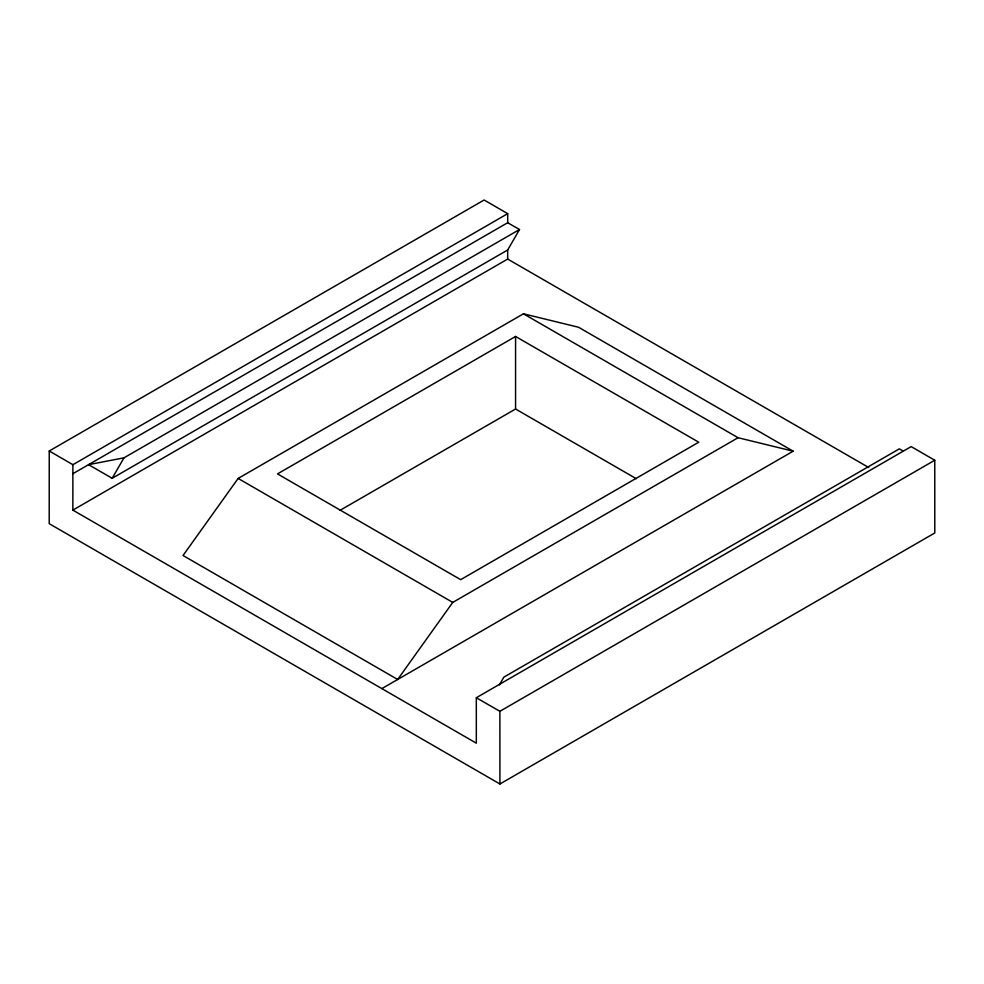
<?xml version="1.0" encoding="UTF-8"?>
<svg xmlns="http://www.w3.org/2000/svg" width="984" height="984" viewBox="0 0 984 984"><rect width="100%" height="100%" fill="white"/><g stroke="black" fill="none" stroke-linecap="round" stroke-linejoin="round"><path stroke-width="1.48" d="M49.249 450.992L49.2 523.673L499.921 783.99L934.8 532.959L934.763 460.241L911.159 446.601L476.317 697.742L476.33 743.191L72.853 510.118L72.89 464.694L507.707 213.651L484.128 200.01L49.249 450.992L72.89 464.694M340.009 510.352L515.567 409.012L515.567 336.466L698.738 442.21L460.672 579.662L277.5 473.894L515.567 336.466M72.816 473.747L507.695 222.716L507.707 213.651M72.853 510.118L507.67 259.063L507.695 249.985L519.503 229.53L507.695 222.716M499.429 684.852L503.833 677.164L899.339 448.839L903.287 451.127M123.984 457.843L88.56 464.657L112.176 478.286L123.984 457.843L519.503 229.53M793.153 451.189L578.543 327.254L523.451 313.798L238.14 478.433L183.036 555.505L397.659 679.477L452.751 602.405L738.061 437.72L793.153 451.189L381.915 688.566M112.176 478.286L507.695 249.985M476.317 697.742L499.884 711.309L934.763 460.241M507.67 259.063L868.724 467.523M523.451 313.798L738.061 437.72M515.567 409.012L636.353 478.741M238.14 478.433L452.751 602.405M499.884 711.309L499.921 783.99"/></g></svg>
